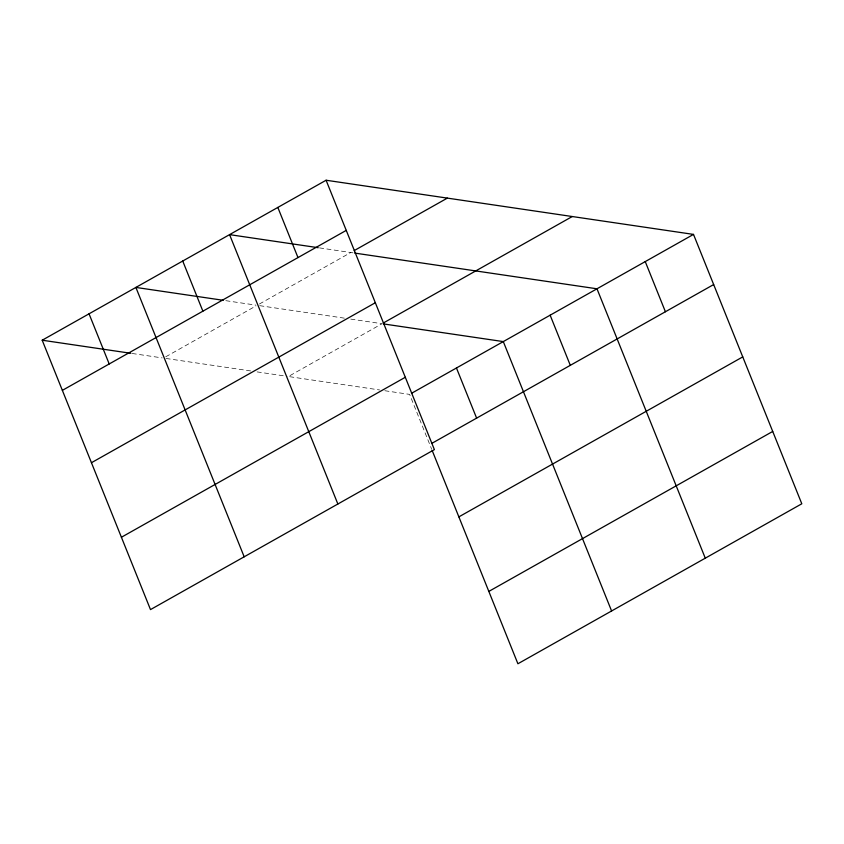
<?xml version="1.0" encoding="UTF-8"?>
<svg xmlns="http://www.w3.org/2000/svg" width="844" height="844" viewBox="0 0 844 844"><rect width="100%" height="100%" fill="white"/><g stroke="black" fill="none" stroke-linecap="round" stroke-linejoin="round"><path stroke-width="0.63" stroke-dasharray="4.22 3.17" d="M165.73 356.801L255.985 305.939M259.414 304.009L350.819 252.504M319.528 247.893L353.414 252.894M225.844 300.686L255.827 305.106M259.73 305.676L344.32 318.146M350.819 319.106L382.058 323.716L288.374 376.508L379.631 389.96M132.16 353.478L162.143 357.898M166.046 358.468L250.636 370.938M257.135 371.898L287.065 376.308M384.843 390.73L409.614 394.38L431.717 449.346"/><path stroke-width="1.27" d="M326.09 180.236L434.386 449.62L150.496 609.6L42.2 340.216L326.09 180.236L693.504 234.4L801.8 503.784L517.91 663.764L432.202 450.559M62.361 390.361L346.251 230.391M354.185 250.605L447.341 198.118M91.447 462.712L375.337 302.732M383.197 323.073L572.264 216.528M121.409 537.248L405.299 377.279M411.904 393.093L693.504 234.4M432.065 443.237L713.665 284.555M458.862 516.876L742.752 356.896M488.824 591.412L772.714 431.442M318.22 247.703L229.568 234.632L337.864 504.016M354.723 253.084L596.982 288.796L705.278 558.179M223.238 300.295L135.884 287.424L244.18 556.808M383.355 323.906L503.298 341.588L611.594 610.972M42.2 340.216L130.852 353.288M645.249 261.598L665.41 311.742M550.14 315.192L570.301 365.336M456.456 367.984L476.617 418.128M277.834 207.434L297.985 257.578M182.726 261.028L202.887 311.172M89.042 313.82L109.203 363.964"/></g></svg>
